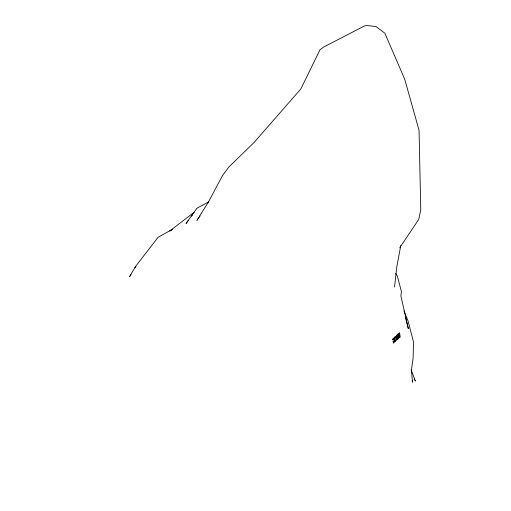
<?xml version="1.0" encoding="UTF-8"?>
<svg xmlns="http://www.w3.org/2000/svg" width="511" height="511" viewBox="0 0 511 511"><rect width="100%" height="100%" fill="white"/><g stroke="black" fill="none" stroke-linecap="round" stroke-linejoin="round"><path stroke-width="0.77" d="M394.524 287.035L396.855 266.474L400.752 245.58M399.819 247.592L418.745 219.417L420.764 209.925L419.058 130.331L404.916 79.882L403.205 75.73L384.802 33.132L375.994 26.553L367.326 25.55L364.567 25.914L323.508 47.108L319.963 49.842L300.845 88.94L253.897 142.665L228.979 166.88L222.457 175.675L208.137 202.522L196.882 220.394L200.082 215.968M188.342 220.426L186.042 223.518L196.907 208.245L208.737 201.89M191.561 216.102L192.481 214.869M131.033 274.733L129.602 276.566L135.747 266.174L158.148 237.206L172.635 229.235M134.847 267.809L135.926 266.691M194.154 212.257L169.818 230.946L172.546 229.445M395.667 273.43L397.334 276.01L401.429 291.621L400.88 295.843L408.321 328.599L405.536 317.816M414.217 379.06L415.398 381.085L411.138 369.919M403.939 310.784L408.034 320.889L413.508 341.904L413.099 358.281L411.438 369.894L412.498 382.228L412.134 380.714M394.403 339.777L394.46 340.115A2.568 0.971 88.8 0 0 394.824 341.15C396.447 342.102 396.408 338.512 396.051 337.503A2.702 1.022 88.8 0 0 395.789 336.813L395.571 336.513A2.383 0.901 88.8 0 0 395.195 336.379L394.396 337.854L394.096 342.466A2.689 1.022 88.9 0 1 393.451 343.073C392.499 339.119 393.406 344.031 394.051 341.98C394.326 333.504 391.024 343.903 393.393 338.007A2.287 0.869 88.9 0 1 393.63 338.058A2.229 0.85 88.9 0 1 393.955 338.435A2.587 0.984 88.9 0 1 394.281 339.425L394.332 339.732M398.088 334.916C397.507 336.615 397.558 332.929 398.088 334.916M398.031 333.983L398.848 338.423L399.391 333.824L399.711 337.541L400.202 337.094L399.57 332.61L398.81 336.896L398.51 333.549L398.031 333.983M396.427 336.557C397.75 345.768 398.126 330.547 396.427 336.557M398.069 338.876L397.021 339.809L396.236 338.141L396.344 335.861L397.43 334.462L398.069 338.876M396.012 339.668L395.731 340.85L395.182 341.086A1.603 0.607 88.8 0 1 394.76 340.217C393.489 336.902 396.459 335.567 396.012 339.668"/></g></svg>
